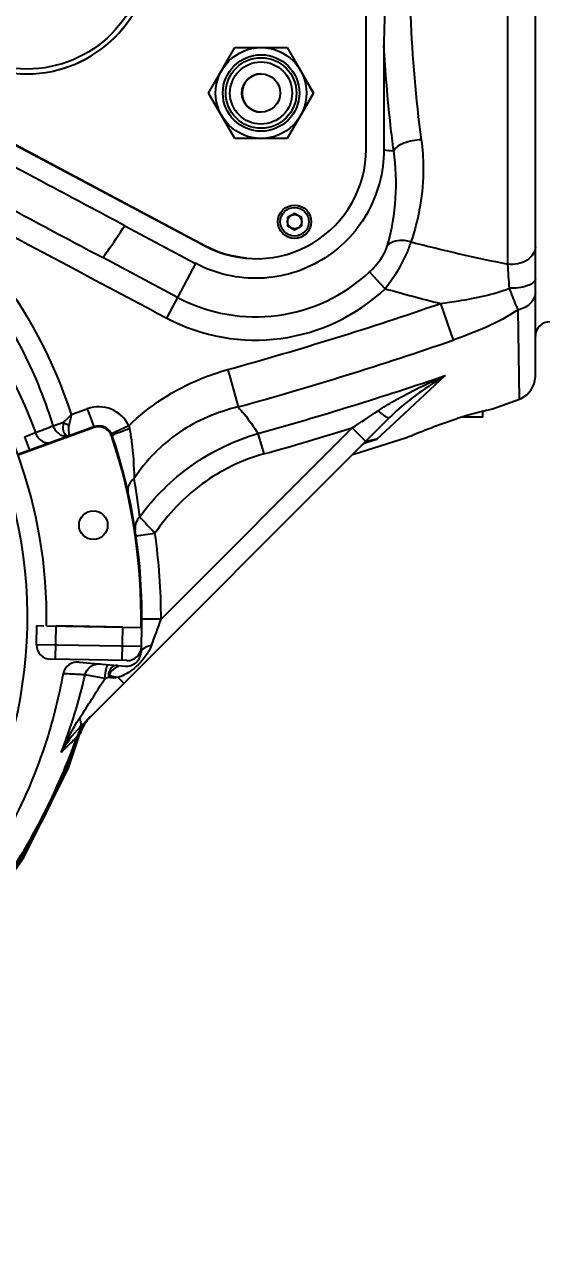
# Model space of a CAD drawing. Header units: millimetres. Extents: x 7426 to 8737, y 124 to 421.
# Drawn here: x 8503.47 to 8507.09, y 362.43 to 370.99 of the extents above; entities that cross this region are included whole.
import ezdxf

# ---------------------------------------------------------------- set-up
doc = ezdxf.new("R2010")
doc.units = ezdxf.units.MM
doc.layers.add('外形图', color=7, linetype='Continuous')
doc.layers.add('尺寸标注', color=7, linetype='Continuous')
doc.styles.add('微软雅黑', font='msyh.ttc')
doc.dimstyles.new('尺寸标注_1_30比例', dxfattribs={"dimtxt": 2.1, "dimasz": 1.7, "dimexe": 0.5, "dimexo": 0.4, "dimgap": 0.5, "dimtad": 1, "dimdec": 1, "dimlfac": 30, "dimdsep": 46, "dimtxsty": '微软雅黑', "dimcen": 0.09, "dimadec": 0, "dimazin": 0, "dimtp": 0.01, "dimtm": 0.01, "dimtfac": 1, "dimtdec": 1, "dimtofl": 0, "dimtmove": 0, "dimatfit": 3, "dimfxl": 1, "dimtolj": 1, "dimarcsym": 0})

# ---------------------------------------------------------------- blocks, each defined once
blk = doc.blocks.new('*D1307')
at = {"layer": 'Defpoints', "color": 0}
for p in [(8500.291, 392.6122), (8561.0415, 322.1789), (8566.9943, 322.1789)]:
    blk.add_point(p, dxfattribs=at)
at = {"layer": '尺寸标注', "color": 0, "lineweight": -2}
for p, q in [((8500.691, 392.6122), (8567.4943, 392.6122)), ((8566.9943, 390.9122), (8566.9943, 323.8789)), ((8561.4415, 322.1789), (8567.4943, 322.1789))]:
    blk.add_line(p, q, dxfattribs=at)
at = {"layer": '尺寸标注', "color": 0}
for points in [[(8567.2776, 390.9122), (8566.7109, 390.9122), (8566.9943, 392.6122)], [(8566.7109, 323.8789), (8567.2776, 323.8789), (8566.9943, 322.1789)]]:
    blk.add_solid(points, dxfattribs=at)
at = {"layer": '尺寸标注', "color": 0, "insert": (8565.4036, 357.3956), "char_height": 2.1, "attachment_point": 5, "rotation": 90, "style": '微软雅黑'}
blk.add_mtext('\\A1;\\A1;2113', dxfattribs=at)
blk = doc.blocks.new('*D1310')
at = {"layer": 'Defpoints', "color": 0}
for p in [(8525.6243, 379.6862), (8525.6243, 374.9912), (8500.291, 366.8456)]:
    blk.add_point(p, dxfattribs=at)
at = {"layer": '尺寸标注', "color": 0, "lineweight": -2}
for p, q in [((8500.291, 367.2456), (8500.291, 380.1862)), ((8525.6243, 375.3912), (8525.6243, 380.1862)), ((8501.991, 379.6862), (8523.9243, 379.6862))]:
    blk.add_line(p, q, dxfattribs=at)
at = {"layer": '尺寸标注', "color": 0}
for points in [[(8501.991, 379.9695), (8501.991, 379.4028), (8500.291, 379.6862)], [(8523.9243, 379.4028), (8523.9243, 379.9695), (8525.6243, 379.6862)]]:
    blk.add_solid(points, dxfattribs=at)
at = {"layer": '尺寸标注', "color": 0, "insert": (8512.9577, 381.2714), "char_height": 2.1, "attachment_point": 5, "style": '微软雅黑'}
blk.add_mtext('\\A1;\\A1;760', dxfattribs=at)

msp = doc.modelspace()

# ---------------------------------------------------------------- linework, layer by layer
at = {"layer": '外形图', "color": 0, "linetype": 'Continuous'}
for p, q in [((8507.041, 368.5292), (8507.041, 375.1122)), ((8506.8486, 369.3158), (8506.8486, 373.7087)), ((8505.8577, 370.1204), (8505.8577, 372.904)), ((8502.1114, 370.8352), (8504.7313, 369.4433)), ((8502.126, 370.8358), (8504.7302, 369.4469)), ((8504.7571, 370.5122), (8504.9405, 370.8298)), ((8504.9405, 370.8298), (8505.3072, 370.8298)), ((8505.3072, 370.8298), (8505.4906, 370.5122)), ((8505.4908, 370.5122), (8505.3074, 370.8298)), ((8505.9826, 370.8467), (8505.9826, 370.116)), ((8504.9405, 370.1946), (8504.7571, 370.5122)), ((8505.4906, 370.5122), (8505.3072, 370.1946)), ((8505.3074, 370.1946), (8505.4908, 370.5122)), ((8505.4906, 370.5122), (8505.4908, 370.5122)), ((8505.3072, 370.1946), (8504.9405, 370.1946)), ((8505.3577, 369.67), (8505.3077, 369.6411)), ((8505.3077, 369.6411), (8505.3077, 369.5834)), ((8505.4077, 369.6411), (8505.3577, 369.67)), ((8505.4077, 369.5834), (8505.4077, 369.6411)), ((8504.1707, 369.5845), (8504.6652, 369.3214)), ((8505.3077, 369.5834), (8505.3577, 369.5545)), ((8505.3577, 369.5545), (8505.4077, 369.5834)), ((8504.5399, 369.0834), (8504.0177, 369.3612)), ((8504.6661, 369.3209), (8504.4633, 368.9392)), ((8505.992, 369.144), (8505.8818, 369.2615)), ((8506.3778, 369.0409), (8506.4664, 368.7846)), ((8506.9306, 368.3723), (8506.9202, 368.9958)), ((8504.8906, 368.5786), (8504.963, 368.3172)), ((8506.4116, 368.5368), (8506.0537, 368.2049)), ((8506.741, 368.3051), (8506.9306, 368.3723)), ((8503.7973, 368.2636), (8503.909, 368.3043)), ((8503.856, 366.0772), (8506.0213, 368.2425)), ((8503.909, 368.3043), (8503.9565, 368.1736)), ((8506.6743, 368.2456), (8506.5254, 368.2456)), ((8506.6743, 368.2456), (8506.6743, 368.2883)), ((8503.9546, 368.179), (8503.4233, 367.9856)), ((8503.9565, 368.1736), (8503.4253, 367.9802)), ((8503.6704, 368.1859), (8503.7434, 368.2103)), ((8504.1989, 368.1865), (8504.0788, 368.1285)), ((8504.4243, 366.8341), (8505.7609, 368.1707)), ((8505.7609, 368.1707), (8505.8552, 368.0765)), ((8506.0537, 368.2049), (8505.9321, 368.0923)), ((8503.4699, 368.109), (8503.546, 368.1376)), ((8503.4699, 368.109), (8503.5041, 368.015)), ((8504.0782, 368.115), (8504.0836, 368.1168)), ((8505.1019, 368.1312), (8505.1419, 367.9887)), ((8505.7718, 367.9874), (8506.141, 368.1034)), ((8505.8539, 368.0678), (8505.8575, 368.069)), ((8505.8575, 368.069), (8505.8792, 368.0757)), ((8505.8682, 368.075), (8505.8783, 368.0786)), ((8505.8783, 368.0786), (8505.878, 368.0785)), ((8505.9321, 368.0923), (8505.8783, 368.0786)), ((8505.8792, 368.0757), (8505.9321, 368.0923)), ((8505.7638, 367.985), (8505.7718, 367.9874)), ((8504.2502, 367.4156), (8504.3821, 367.4346)), ((8503.5548, 366.6552), (8503.5572, 366.7885)), ((8503.5572, 366.7885), (8503.6048, 366.7877)), ((8503.6238, 366.7874), (8504.2904, 366.7757)), ((8503.6864, 366.5529), (8503.6905, 366.7862)), ((8504.1571, 366.7781), (8503.6905, 366.7862)), ((8504.153, 366.5448), (8504.1571, 366.7781)), ((8504.2881, 366.6424), (8504.2904, 366.7757)), ((8504.4243, 366.8341), (8504.291, 366.8345)), ((8504.2881, 366.6424), (8503.5548, 366.6552)), ((8504.1863, 366.5442), (8503.6531, 366.5535)), ((8503.852, 366.534), (8504.1749, 366.5058)), ((8504.0327, 366.4198), (8503.8942, 366.4439)), ((8504.0604, 366.4266), (8504.0327, 366.4198)), ((8504.1647, 366.3859), (8504.1245, 366.4262)), ((8503.7782, 365.7938), (8503.8806, 366.1018)), ((8503.8552, 366.1423), (8503.8689, 366.1633)), ((8503.9288, 366.15), (8503.9319, 366.1532)), ((8503.8473, 366.0213), (8503.8367, 366.0098)), ((8503.8504, 366.0246), (8503.8473, 366.0213)), ((8503.8542, 366.0282), (8503.8504, 366.0246)), ((8503.8606, 366.0343), (8503.8542, 366.0282)), ((8503.8624, 366.0398), (8503.8606, 366.0343)), ((8503.8606, 366.0343), (8503.8625, 366.0398)), ((8503.8638, 366.0437), (8503.8624, 366.0398)), ((8503.8625, 366.0398), (8503.8638, 366.0436)), ((8503.8637, 366.0436), (8503.8651, 366.0474)), ((8503.8692, 366.0581), (8503.8707, 366.0619)), ((8503.8707, 366.0619), (8503.8724, 366.0657)), ((8503.8724, 366.0657), (8503.8741, 366.0696))]:
    msp.add_line(p, q, dxfattribs=at)
for points in [[(8506.9306, 368.3723), (8506.9425, 368.3771), (8506.9813, 368.4014), (8507.0127, 368.4363), (8507.0336, 368.48), (8507.041, 368.5292)], [(8505.8261, 368.0473), (8505.8355, 368.0559), (8505.8465, 368.0639), (8505.8573, 368.0701), (8505.8682, 368.075)], [(8503.8779, 366.0777), (8503.88, 366.0819), (8503.8823, 366.0861), (8503.8846, 366.0905)], [(8503.8846, 366.0905), (8503.8872, 366.095), (8503.8899, 366.0996), (8503.8928, 366.1043)], [(8503.8928, 366.1043), (8503.8959, 366.1091), (8503.8992, 366.114)], [(8503.8992, 366.114), (8503.9027, 366.1189), (8503.9064, 366.1239), (8503.9104, 366.129), (8503.9146, 366.1342), (8503.919, 366.1394), (8503.9238, 366.1446), (8503.9288, 366.15)], [(8503.8651, 366.0474), (8503.8663, 366.0508), (8503.8677, 366.0544), (8503.8692, 366.0581)], [(8503.8741, 366.0696), (8503.876, 366.0736), (8503.8779, 366.0777)], [(8502.9229, 364.441), (8503.0715, 364.6007), (8503.4685, 365.1726), (8503.7782, 365.7938)]]:
    msp.add_lwpolyline(points, dxfattribs=at)
for centre, radius in [((8503.4855, 371.5152), 0.8358), ((8505.1238, 370.5122), 0.3176), ((8505.1238, 370.5122), 0.2675), ((8505.1237, 370.5122), 0.2469), ((8505.1236, 370.5122), 0.2173), ((8505.1236, 370.5122), 0.1337), ((8505.3577, 369.6122), 0.1167), ((8505.3577, 369.6122), 0.1), ((8505.3577, 369.6122), 0.05), ((8503.9512, 367.4909), 0.1)]:
    msp.add_circle(centre, radius, dxfattribs=at)
at = {"layer": '外形图', "color": 0}
msp.add_arc((8500.291, 338.8456), 53.7667, 295, 170, dxfattribs=at)
at = {"layer": '外形图', "color": 0, "linetype": 'Continuous'}
for centre, radius, start, end in [((8503.4855, 371.5152), 0.8692, 90.00003, 89.97699), ((8503.4859, 371.5152), 0.8692, 270.00001, 90), ((8505.1243, 370.5122), 0.1337, 90.30369, 269.69633), ((8500.291, 366.8456), 3.3333, 359, 81.36363), ((8505.091, 370.1204), 0.7667, 242.02053, 0), ((8504.4847, 369.8793), 1.5827, 344.18324, 8.30886), ((8914.9756, 1141.2397), 874.6248, 241.8499582, 242.007401), ((8500.291, 366.8456), 3.2, 326.62591, 80.91416), ((8505.091, 370.1233), 0.7667, 241.92751, 264.77861), ((8509.1952, 381.0454), 11.962, 255.35535, 258.68684), ((8505.086, 370.1131), 1.1656, 242.06151, 313.03916), ((8437.7015, 364.5165), 69.3134, 3.831075, 3.970376), ((8505.0846, 370.1102), 1.3256, 242.08232, 313.20074), ((8509.0528, 379.8335), 11.1191, 254.02166, 256.07963), ((8498.2459, 392.5759), 24.9003, 285.47714, 289.06135), ((8507.141, 368.8122), 0.1, 90, 180), ((8498.2448, 392.5787), 25.1745, 285.47787, 289.06167), ((8498.2497, 392.5654), 25.3769, 285.66524, 288.76137), ((8503.9888, 368.085), 0.2333, 25.77204, 110), ((8454.4385, 445.7228), 92.9963, 303.495802, 303.62939), ((8507.599, 364.7771), 3.6311, 107.18496, 107.71587), ((8507.6007, 364.7718), 3.6366, 107.00761, 107.18568), ((8507.5655, 364.8879), 3.5153, 104.64885, 107.01235), ((8484.6082, 417.1392), 52.5338, 291.13012, 291.27566), ((8503.9888, 368.085), 0.1, 18.53072, 110), ((8503.9888, 368.085), 0.0943, 18.53072, 110), ((8498.2481, 392.5713), 25.531, 285.6653, 287.11347), ((8500.291, 366.8456), 3.9943, 359, 18.53072), ((8500.291, 366.8456), 4, 358.99238, 18.53072), ((8505.9304, 367.9453), 0.1458, 120.96104, 123.94936), ((8505.9302, 367.9457), 0.1453, 120.04531, 120.95952), ((8499.0869, 366.9208), 5.2269, 6.91274, 9.87749), ((8509.1656, 371.9556), 6.5819, 222.0183, 223.38403), ((8500.291, 366.8456), 4.1333, 359.84138, 8.19319), ((8500.3269, 368.2117), 4.3228, 338.81886, 341.41639), ((8503.6548, 366.6535), 0.1, 179, 269), ((8504.1836, 366.6054), 0.1, 265, 356.46928), ((8504.1881, 366.6442), 0.1, 269, 359), ((8500.291, 366.8456), 4, 356.46928, 356.74811), ((8499.8657, 367.3924), 4.1386, 338.89614, 346.74927), ((8504.3068, 366.3028), 0.2757, 150.26718, 153.31887), ((8489.7829, 375.3417), 16.8125, 326.91177, 327.94899), ((8504.1437, 365.9073), 0.3237, 144.09106, 152.804), ((8504.1702, 365.912), 0.3391, 143.75681, 152.18116), ((8499.6427, 367.4952), 4.4637, 341.40045, 341.85676), ((8504.1353, 365.9506), 0.2871, 144.13742, 153.3676), ((8504.134, 365.9146), 0.3116, 135.06152, 144.12643), ((8504.1665, 365.9147), 0.3346, 141.15885, 143.75343), ((8504.1326, 365.9522), 0.284, 135.77149, 144.08104), ((8504.1588, 365.9211), 0.3245, 135.02944, 141.1808), ((8504.1372, 365.9479), 0.2903, 135.00015, 135.78266), ((8504.1361, 365.911), 0.3152, 152.76935, 161.73499), ((8504.1605, 365.9169), 0.3282, 152.14548, 160.84482), ((8504.1459, 365.9462), 0.2986, 161.73455, 162.83105), ((8504.1444, 365.9467), 0.297, 160.94268, 161.73426), ((8504.1402, 365.9482), 0.2926, 153.36771, 160.95298)]:
    msp.add_arc(centre, radius, start, end, dxfattribs=at)
for points, knots in [([(8504.5412, 375.2624), (8503.9865, 375.2542), (8502.9858, 375.2284), (8501.6208, 375.1023), (8500.5012, 374.8449), (8499.7145, 374.473), (8499.1775, 374.0776), (8498.6561, 373.5576), (8498.2272, 372.8541), (8497.8805, 371.9991), (8497.5223, 370.8158), (8497.3436, 369.8372), (8497.2396, 369.1351)], [0, 0, 0, 0, 0.151338, 0.272974, 0.373412, 0.463175, 0.507921, 0.554805, 0.663233, 0.729449, 0.806392, 1, 1, 1, 1]), ([(8503.5735, 374.4435), (8503.2492, 374.4315), (8502.5976, 374.398), (8501.6193, 374.289), (8500.8058, 374.0956), (8500.1897, 373.8156), (8499.755, 373.5306), (8499.3836, 373.1633), (8499.0889, 372.7382), (8498.8563, 372.287), (8498.6072, 371.6705), (8498.3744, 370.8788), (8498.2362, 370.2357), (8498.1755, 369.9138)], [0, 0, 0, 0, 0.121764, 0.244664, 0.369194, 0.433274, 0.497718, 0.563216, 0.627881, 0.690967, 0.753333, 0.877109, 1, 1, 1, 1]), ([(8506.1709, 373.5525), (8506.2074, 373.4458), (8506.2465, 373.273), (8506.2622, 373.0302), (8506.2438, 372.8307), (8506.2148, 372.6239), (8506.1879, 372.3342), (8506.1647, 371.9619), (8506.1561, 371.5085), (8506.1681, 370.9142), (8506.2032, 370.4722), (8506.2433, 370.1848)], [0, 0, 0, 0, 0.099963, 0.155671, 0.21516, 0.277072, 0.340861, 0.473052, 0.607712, 0.742754, 1, 1, 1, 1]), ([(8505.9826, 372.1778), (8505.9826, 371.9558), (8506.0227, 371.5122), (8505.9826, 371.0686), (8505.9826, 370.8467)], [0, 0, 0, 0, 0.5, 1, 1, 1, 1]), ([(8506.0508, 370.108), (8506.0428, 370.1673), (8506.0126, 370.4128), (8505.9929, 370.6595), (8505.9826, 370.8467)], [0, 0, 0, 0, 0.242106, 1, 1, 1, 1]), ([(8504.1707, 369.5845), (8503.9926, 369.6792), (8503.2845, 370.0564), (8502.5767, 370.4342), (8502.0471, 370.7174)], [0, 0, 0, 0, 0.251417, 1, 1, 1, 1]), ([(8505.9826, 370.116), (8505.9826, 369.9595), (8505.8994, 369.6486), (8505.5679, 369.3128), (8505.1166, 369.176), (8504.8031, 369.248), (8504.6653, 369.3215)], [0, 0, 0, 0, 0.256717, 0.500347, 0.743729, 1, 1, 1, 1]), ([(8506.2434, 370.1848), (8506.2022, 370.184), (8506.1338, 370.1716), (8506.0641, 370.1353), (8506.0507, 370.109)], [0, 0, 0, 0, 0.581761, 1, 1, 1, 1]), ([(8506.2433, 370.1848), (8506.2524, 370.1197), (8506.2691, 369.8796), (8506.2273, 369.637), (8506.1709, 369.472)], [0, 0, 0, 0, 0.273636, 1, 1, 1, 1]), ([(8502.3432, 370.0698), (8502.6852, 369.8751), (8503.3023, 369.3519), (8503.6749, 368.6372), (8503.7973, 368.2636)], [0, 0, 0, 0, 0.500295, 1, 1, 1, 1]), ([(8504.0177, 369.3611), (8504.0284, 369.3756), (8504.0812, 369.4488), (8504.1311, 369.524), (8504.1707, 369.5844)], [0, 0, 0, 0, 0.198916, 1, 1, 1, 1]), ([(8503.6704, 368.1859), (8503.6334, 368.3063), (8503.4607, 368.7745), (8503.1765, 369.2037), (8502.9128, 369.4673)], [0, 0, 0, 0, 0.252533, 1, 1, 1, 1]), ([(8505.8815, 369.2613), (8505.8968, 369.2755), (8505.9491, 369.3296), (8505.9926, 369.3954), (8506.0075, 369.4479)], [0, 0, 0, 0, 0.276975, 1, 1, 1, 1]), ([(8506.1709, 369.472), (8506.1628, 369.4457), (8506.1182, 369.3289), (8506.0517, 369.221), (8505.9921, 369.1439)], [0, 0, 0, 0, 0.219709, 1, 1, 1, 1]), ([(8506.1709, 369.472), (8506.1563, 369.4764), (8506.1015, 369.4874), (8506.0382, 369.475), (8506.0075, 369.4479)], [0, 0, 0, 0, 0.27171, 1, 1, 1, 1]), ([(8507.041, 369.4375), (8507.041, 369.4007), (8506.9822, 369.322), (8506.8939, 369.3105), (8506.8486, 369.3158)], [0, 0, 0, 0, 0.445925, 1, 1, 1, 1]), ([(8502.7862, 369.3408), (8502.871, 369.2561), (8503.1887, 368.9002), (8503.4252, 368.4732), (8503.546, 368.1376)], [0, 0, 0, 0, 0.251551, 1, 1, 1, 1]), ([(8507.041, 369.2165), (8507.041, 369.1918), (8506.9648, 369.1486), (8506.9027, 369.1461), (8506.86, 369.1476)], [0, 0, 0, 0, 0.366618, 1, 1, 1, 1]), ([(8506.3778, 369.0409), (8506.4204, 369.0464), (8506.5832, 369.0706), (8506.7464, 369.1037), (8506.86, 369.1476)], [0, 0, 0, 0, 0.260573, 1, 1, 1, 1]), ([(8506.9202, 368.9958), (8506.9156, 369.0066), (8506.8949, 369.057), (8506.8755, 369.1079), (8506.86, 369.1476)], [0, 0, 0, 0, 0.21648, 1, 1, 1, 1]), ([(8507.041, 369.1205), (8507.041, 369.0922), (8507.0115, 369.0304), (8506.9524, 369.0029), (8506.9202, 368.9958)], [0, 0, 0, 0, 0.462321, 1, 1, 1, 1]), ([(8504.1989, 368.1865), (8504.3422, 368.325), (8504.5731, 368.475), (8504.8257, 368.5606), (8504.8906, 368.5786)], [0, 0, 0, 0, 0.747442, 1, 1, 1, 1]), ([(8505.9416, 368.2906), (8505.9779, 368.3147), (8506.1293, 368.4067), (8506.2895, 368.4832), (8506.4116, 368.5369)], [0, 0, 0, 0, 0.245886, 1, 1, 1, 1]), ([(8506.4116, 368.5369), (8506.3762, 368.515), (8506.2392, 368.4267), (8506.1071, 368.3284), (8506.0212, 368.2425)], [0, 0, 0, 0, 0.255417, 1, 1, 1, 1]), ([(8504.963, 368.3172), (8504.8172, 368.2827), (8504.5329, 368.1648), (8504.3195, 367.942), (8504.2363, 367.8174)], [0, 0, 0, 0, 0.500101, 1, 1, 1, 1]), ([(8504.963, 368.3172), (8504.9775, 368.3012), (8505.0281, 368.2426), (8505.0734, 368.1791), (8505.102, 368.1311)], [0, 0, 0, 0, 0.278167, 1, 1, 1, 1]), ([(8506.0213, 368.2425), (8506.0146, 368.2358), (8505.9778, 368.2619), (8505.9581, 368.276), (8505.9416, 368.2906)], [0, 0, 0, 0, 0.301163, 1, 1, 1, 1]), ([(8506.141, 368.1034), (8506.1513, 368.1078), (8506.2668, 368.1574), (8506.385, 368.2011), (8506.4941, 368.236)], [0, 0, 0, 0, 0.089187, 1, 1, 1, 1]), ([(8506.6765, 368.2889), (8506.6856, 368.2913), (8506.707, 368.2973), (8506.729, 368.301), (8506.741, 368.3051)], [0, 0, 0, 0, 0.426203, 1, 1, 1, 1]), ([(8503.6704, 368.1859), (8503.6784, 368.1615), (8503.7099, 368.1177), (8503.7656, 368.1102), (8503.7874, 368.1181)], [0, 0, 0, 0, 0.525318, 1, 1, 1, 1]), ([(8503.7434, 368.2104), (8503.7396, 368.1973), (8503.7366, 368.1721), (8503.7422, 368.1389), (8503.7607, 368.1145), (8503.7798, 368.1154), (8503.7875, 368.1182)], [0, 0, 0, 0, 0.328976, 0.599932, 0.802863, 1, 1, 1, 1]), ([(8503.7804, 368.1878), (8503.7764, 368.1708), (8503.7773, 368.1557), (8503.7815, 368.116), (8503.7875, 368.1182)], [0, 0, 0, 0, 0.733742, 1, 1, 1, 1]), ([(8504.2046, 368.1648), (8504.1779, 368.1558), (8504.1388, 368.1396), (8504.0961, 368.1275), (8504.0846, 368.1182)], [0, 0, 0, 0, 0.654604, 1, 1, 1, 1]), ([(8504.2046, 368.1647), (8504.21, 368.1345), (8504.2275, 368.0194), (8504.2347, 367.903), (8504.2363, 367.8174)], [0, 0, 0, 0, 0.264377, 1, 1, 1, 1]), ([(8503.546, 368.1376), (8503.5544, 368.1141), (8503.5835, 368.0724), (8503.6365, 368.0632), (8503.6568, 368.0706)], [0, 0, 0, 0, 0.53648, 1, 1, 1, 1]), ([(8504.0846, 368.1182), (8504.0843, 368.1179), (8504.0838, 368.1176), (8504.0835, 368.117), (8504.0836, 368.1168)], [0, 0, 0, 0, 0.656828, 1, 1, 1, 1]), ([(8504.2757, 367.5499), (8504.3765, 367.6872), (8504.6229, 367.933), (8504.9374, 368.084), (8505.1019, 368.1312)], [0, 0, 0, 0, 0.498805, 1, 1, 1, 1]), ([(8505.1419, 367.9887), (8504.9885, 367.9457), (8504.695, 367.8027), (8504.4717, 367.5661), (8504.3821, 367.4346)], [0, 0, 0, 0, 0.500287, 1, 1, 1, 1]), ([(8504.2363, 367.8174), (8504.2284, 367.8114), (8504.2022, 367.7877), (8504.1879, 367.7482), (8504.1935, 367.7232)], [0, 0, 0, 0, 0.27982, 1, 1, 1, 1]), ([(8504.3577, 366.6498), (8504.351, 366.6486), (8504.3282, 366.6433), (8504.305, 366.6333), (8504.2936, 366.6209)], [0, 0, 0, 0, 0.286633, 1, 1, 1, 1]), ([(8503.852, 366.534), (8503.8272, 366.5362), (8503.7742, 366.5231), (8503.7438, 366.4765), (8503.7394, 366.4521)], [0, 0, 0, 0, 0.501081, 1, 1, 1, 1]), ([(8503.8942, 366.4439), (8503.8994, 366.4666), (8503.9267, 366.5095), (8503.9759, 366.5232), (8503.9988, 366.5212)], [0, 0, 0, 0, 0.502685, 1, 1, 1, 1]), ([(8504.0327, 366.4198), (8504.0348, 366.4429), (8504.0392, 366.4756), (8504.0468, 366.504), (8504.0524, 366.5165), (8504.0553, 366.5162)], [0, 0, 0, 0, 0.693107, 0.914703, 1, 1, 1, 1]), ([(8503.7394, 366.4521), (8503.7115, 366.2966), (8503.5604, 365.685), (8503.2487, 365.1148), (8502.9499, 364.7504)], [0, 0, 0, 0, 0.250995, 1, 1, 1, 1]), ([(8503.8942, 366.4439), (8503.8839, 366.4446), (8503.8323, 366.4476), (8503.7807, 366.4502), (8503.7394, 366.4521)], [0, 0, 0, 0, 0.200092, 1, 1, 1, 1]), ([(8504.0779, 366.4947), (8504.0744, 366.4909), (8504.0607, 366.4719), (8504.051, 366.4428), (8504.0604, 366.4266)], [0, 0, 0, 0, 0.216917, 1, 1, 1, 1]), ([(8504.0673, 366.4395), (8504.0632, 366.4416), (8504.073, 366.4687), (8504.0862, 366.4772), (8504.0975, 366.4869)], [0, 0, 0, 0, 0.234244, 1, 1, 1, 1]), ([(8504.1208, 366.5105), (8504.1219, 366.5104), (8504.1241, 366.5074), (8504.1248, 366.5044), (8504.1252, 366.5024)], [0, 0, 0, 0, 0.343904, 1, 1, 1, 1]), ([(8503.856, 366.0772), (8503.8591, 366.0803), (8503.8707, 366.1006), (8503.8625, 366.1257), (8503.8552, 366.1423)], [0, 0, 0, 0, 0.192528, 1, 1, 1, 1]), ([(8502.9241, 364.4749), (8503.2213, 364.8074), (8503.5573, 365.3149), (8503.7861, 365.8673), (8503.8368, 366.01)], [0, 0, 0, 0, 0.746461, 1, 1, 1, 1]), ([(8503.8504, 366.0246), (8503.7993, 365.878), (8503.568, 365.311), (8503.227, 364.7894), (8502.9252, 364.4469)], [0, 0, 0, 0, 0.25389, 1, 1, 1, 1]), ([(8503.8367, 366.0098), (8503.829, 366.0024), (8503.7921, 365.9667), (8503.7556, 365.9307), (8503.7268, 365.9021)], [0, 0, 0, 0, 0.208658, 1, 1, 1, 1])]:
    msp.add_open_spline(points, degree=3, knots=knots, dxfattribs=at)
for points in [[(8502.4198, 370.2131), (8502.9523, 369.9288), (8503.4848, 369.6446), (8504.0177, 369.3611)], [(8505.9826, 370.116), (8506.0052, 370.1122), (8506.028, 370.1096), (8506.0508, 370.108)], [(8506.9202, 368.9957), (8506.7805, 368.9044), (8506.624, 368.839), (8506.4662, 368.7845)], [(8503.7434, 368.2103), (8503.7616, 368.2279), (8503.7795, 368.2457), (8503.7973, 368.2636)], [(8503.7973, 368.2636), (8503.7918, 368.2383), (8503.7865, 368.213), (8503.7804, 368.1878)], [(8503.7804, 368.1878), (8503.7673, 368.1938), (8503.7549, 368.2015), (8503.7434, 368.2104)], [(8504.1989, 368.1865), (8504.2014, 368.1794), (8504.2033, 368.1721), (8504.2046, 368.1647)], [(8505.8574, 368.0715), (8505.8678, 368.0775), (8505.8791, 368.0823), (8505.8906, 368.0856)], [(8505.8906, 368.0856), (8505.9041, 368.0896), (8505.9181, 368.0917), (8505.9321, 368.0923)], [(8504.2757, 367.5499), (8504.2531, 367.5268), (8504.2388, 367.4903), (8504.2438, 367.4583)], [(8504.2936, 366.6209), (8504.2881, 366.6151), (8504.2839, 366.6072), (8504.2834, 366.5992)], [(8504.3577, 366.6498), (8504.347, 366.6223), (8504.3318, 366.5965), (8504.3144, 366.5727)], [(8504.3144, 366.5727), (8504.2846, 366.5318), (8504.2473, 366.4954), (8504.2055, 366.4669)], [(8504.1245, 366.4262), (8504.1049, 366.4268), (8504.0849, 366.4309), (8504.0673, 366.4395)], [(8504.1208, 366.5105), (8504.1056, 366.5118), (8504.0882, 366.5059), (8504.0779, 366.4947)], [(8504.0975, 366.4869), (8504.1056, 366.4938), (8504.115, 366.4997), (8504.1252, 366.5024)], [(8504.2055, 366.4669), (8504.1805, 366.4499), (8504.1533, 366.4352), (8504.1245, 366.4262)], [(8504.1245, 366.4262), (8504.1036, 366.4218), (8504.081, 366.4209), (8504.0604, 366.4266)], [(8503.7268, 365.9021), (8503.7638, 365.985), (8503.8054, 366.0664), (8503.8552, 366.1423)], [(8503.856, 366.0772), (8503.8047, 366.0259), (8503.7618, 365.9656), (8503.7268, 365.9021)]]:
    msp.add_open_spline(points, degree=3, dxfattribs=at)

# ---------------------------------------------------------------- dimensions: what is measured, and where the dimension line sits
at = {"layer": '尺寸标注'}
dim = msp.add_linear_dim(base=(8566.9943, 322.1789), p1=(8500.291, 392.6122), p2=(8561.0415, 322.1789), angle=90, text='\\A1;2113', dimstyle='尺寸标注_1_30比例', dxfattribs=at)
dim.commit()
dim.dimension.update_dxf_attribs({"geometry": '*D1307', "text_midpoint": (8566.9943, 357.3956), "dimtype": 160})
dim = msp.add_linear_dim(base=(8525.6243, 379.6862), p1=(8500.291, 366.8456), p2=(8525.6243, 374.9912), text='\\A1;760', dimstyle='尺寸标注_1_30比例', dxfattribs=at)
dim.commit()
dim.dimension.update_dxf_attribs({"geometry": '*D1310', "text_midpoint": (8512.9577, 381.2714)})

doc.saveas('drawing.dxf')
